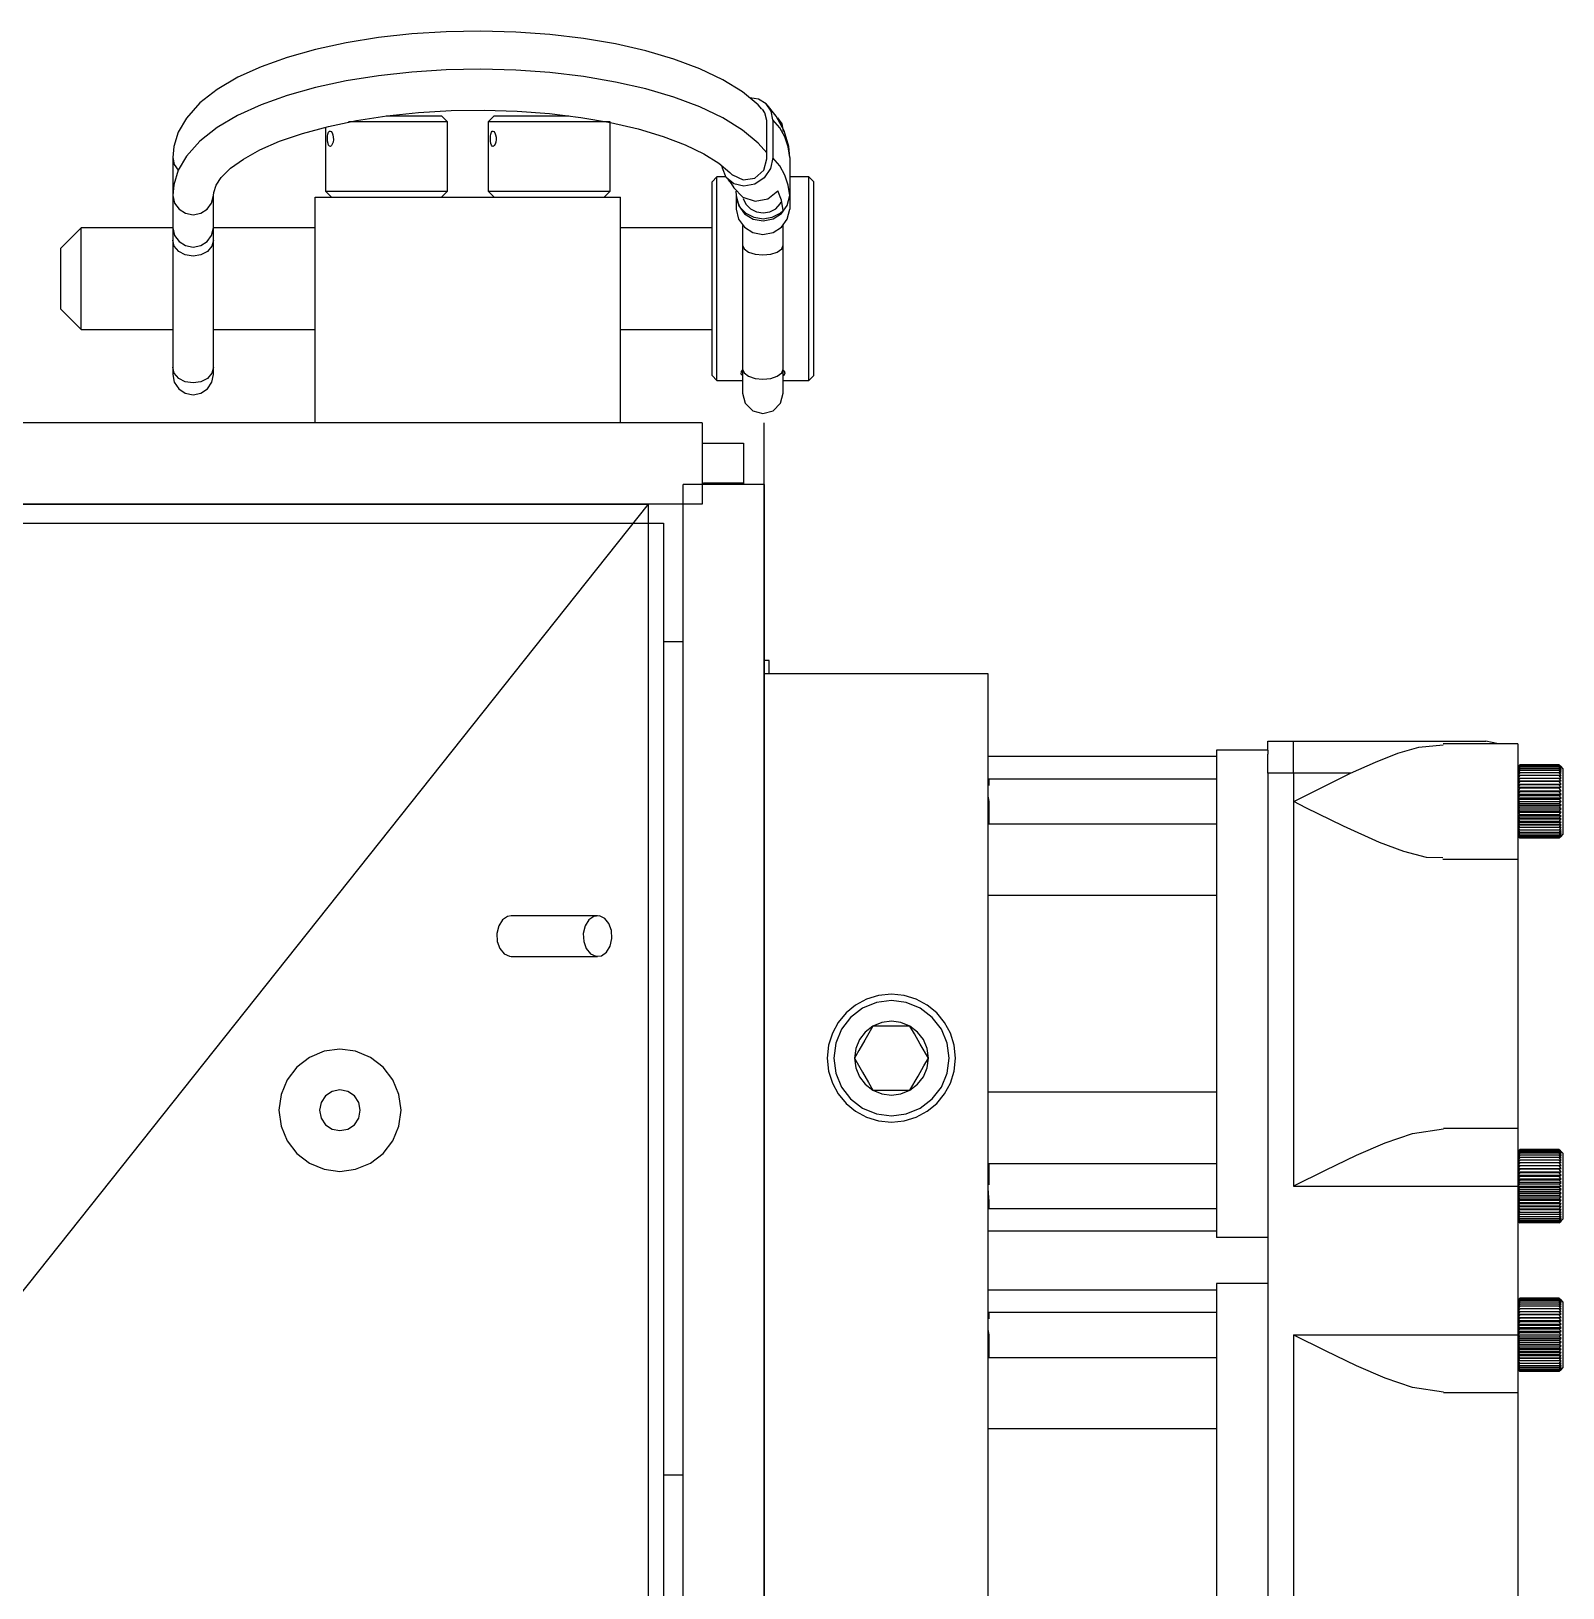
# Model space of a CAD drawing. Extents: x -1 to 1284, y 105 to 936.
# Drawn here: x 552.2 to 671.7, y 622.3 to 743.7 of the extents above; entities that cross this region are included whole.
import ezdxf

# ---------------------------------------------------------------- set-up
doc = ezdxf.new("R2010")
doc.units = 0

msp = doc.modelspace()

# ---------------------------------------------------------------- linework, layer by layer
for p, q in [((579.3058, 743.169079), (576.79401, 742.766833)), ((581.91768, 743.45631), (579.3058, 743.169079)), ((584.59682, 743.625722), (581.91768, 743.45631)), ((587.30874, 743.67557), (584.59682, 743.625722)), ((590.01852, 743.605217), (587.30874, 743.67557)), ((592.69171, 743.41522), (590.01852, 743.605217)), ((595.29447, 743.107192), (592.69171, 743.41522)), ((597.79436, 742.683489), (595.29447, 743.107192)), ((574.4134, 742.25296), (572.19257, 741.631111)), ((576.79401, 742.766833), (574.4134, 742.25296)), ((600.16076, 742.146994), (597.79436, 742.683489)), ((602.36505, 741.500538), (600.16076, 742.146994)), ((570.15721, 740.904169), (568.32997, 740.072955)), ((572.19257, 741.631111), (570.15721, 740.904169)), ((584.596255, 740.64905), (581.917115, 740.479611)), ((587.308175, 740.698871), (584.596255, 740.64905)), ((590.017955, 740.628545), (587.308175, 740.698871)), ((604.37972, 740.74645), (602.36505, 741.500538)), ((606.17542, 739.887349), (604.37972, 740.74645)), ((568.32997, 740.072955), (566.73136, 739.134082)), ((576.793445, 739.79016), (574.412835, 739.276287)), ((579.305235, 740.192406), (576.793445, 739.79016)), ((581.917115, 740.479611), (579.305235, 740.192406)), ((592.691145, 740.438548), (590.017955, 740.628545)), ((595.293905, 740.130494), (592.691145, 740.438548)), ((597.793795, 739.706817), (595.293905, 740.130494)), ((600.160195, 739.170322), (597.793795, 739.706817)), ((607.70815, 738.936491), (606.17542, 739.887349)), ((566.73136, 739.134082), (565.38402, 738.078052)), ((572.192005, 738.654438), (570.156645, 737.927496)), ((574.412835, 739.276287), (572.192005, 738.654438)), ((602.364485, 738.523866), (600.160195, 739.170322)), ((604.379155, 737.769752), (602.364485, 738.523866)), ((608.93552, 737.921871), (607.70815, 738.936491)), ((608.966549, 738.371871), (608.28493, 738.4723)), ((609.551603, 738.007999), (608.966549, 738.371871)), ((565.38402, 738.078052), (564.32698, 736.899332)), ((568.329405, 737.096282), (566.730795, 736.157409)), ((570.156645, 737.927496), (568.329405, 737.096282)), ((577.611766, 736.712138), (579.968006, 737.076971)), ((579.908, 737.068), (584.22, 737.068)), ((579.968006, 737.076971), (582.438786, 737.336871)), ((582.438786, 737.336871), (584.984576, 737.486202)), ((584.697, 736.591), (584.220751, 737.067249)), ((584.984576, 737.486202), (587.564976, 737.521841)), ((587.564976, 737.521841), (590.139266, 737.442863)), ((588.348, 737.068), (587.871751, 736.591751)), ((588.348, 737.068), (588.673, 737.068)), ((588.673, 737.068), (594.156, 737.068)), ((590.139266, 737.442863), (592.666376, 737.250643)), ((592.666376, 737.250643), (595.106066, 736.948807)), ((606.174855, 736.910677), (604.379155, 737.769752)), ((609.22, 737.594), (608.93552, 737.921871)), ((609.461327, 737.295825), (609.259953, 737.589274)), ((609.596, 736.703), (609.461327, 737.295825)), ((609.943061, 737.441031), (609.551603, 738.007999)), ((610.339514, 737.05342), (609.632707, 737.93419)), ((610.076, 736.765), (609.943061, 737.441031)), ((610.96774, 735.91055), (610.339514, 737.05342)), ((563.690235, 735.797342), (563.341462, 734.669052)), ((564.32698, 736.899332), (563.690235, 735.797342)), ((566.730795, 736.157409), (565.383455, 735.101379)), ((573.393116, 735.702834), (575.408156, 736.250441)), ((575.172, 736.187), (575.172, 731.194)), ((575.408156, 736.250441), (577.611766, 736.712138)), ((575.421367, 735.786183), (575.484179, 735.863785)), ((575.484179, 735.863785), (575.533973, 735.879131)), ((575.533973, 735.879131), (575.534, 735.879)), ((575.534, 735.879), (575.61311, 735.845663)), ((575.61311, 735.845663), (575.689575, 735.749539)), ((584.697, 736.591), (576.979, 736.591)), ((584.697, 731.194), (584.697, 736.591)), ((587.872, 736.591), (587.872, 731.194)), ((588.234, 736.591), (587.872, 736.591)), ((588.121367, 735.786183), (588.184179, 735.863785)), ((588.184179, 735.863785), (588.233973, 735.879131)), ((588.233973, 735.879131), (588.234, 735.879)), ((597.397, 736.591), (588.234, 736.591)), ((588.234, 735.879), (588.31311, 735.845663)), ((588.31311, 735.845663), (588.389575, 735.749539)), ((595.106066, 736.948807), (597.419366, 736.543334)), ((597.397, 731.194), (597.397, 736.591)), ((597.419366, 736.543334), (599.568706, 736.042743)), ((599.568706, 736.042743), (601.518446, 735.458438)), ((607.707585, 735.959819), (606.174855, 736.910677)), ((608.934955, 734.945169), (607.707585, 735.959819)), ((609.597, 733.726), (609.597, 736.703)), ((610.075, 736.763), (610.075, 733.787)), ((610.61185, 736.13442), (610.07578, 736.76486)), ((610.445, 736.905), (610.768373, 736.432984)), ((611.016751, 735.420929), (610.61185, 736.13442)), ((610.768373, 736.432984), (610.889208, 735.852357)), ((611.324266, 734.69061), (610.96774, 735.91055)), ((563.341462, 734.669052), (563.264759, 733.825085)), ((565.383455, 735.101379), (564.326415, 733.922659)), ((570.053546, 734.409367), (571.599136, 735.083392)), ((571.599136, 735.083392), (573.393116, 735.702834)), ((575.339902, 735.281306), (575.348898, 735.477706)), ((575.349162, 735.083662), (575.339902, 735.281306)), ((575.348898, 735.477706), (575.375859, 735.652119)), ((575.376785, 734.908191), (575.349162, 735.083662)), ((575.375859, 735.652119), (575.421367, 735.786183)), ((575.422637, 734.775741), (575.376785, 734.908191)), ((575.485052, 734.700123), (575.422637, 734.775741)), ((575.560141, 734.689011), (575.485052, 734.700123)), ((575.640177, 734.74489), (575.560141, 734.689011)), ((575.713546, 734.861386), (575.640177, 734.74489)), ((575.689575, 735.749539), (575.752149, 735.600579)), ((575.768315, 735.024106), (575.713546, 734.861386)), ((575.752149, 735.600579), (575.789852, 735.415001)), ((575.795408, 735.215214), (575.768315, 735.024106)), ((575.789852, 735.415001), (575.795408, 735.215214)), ((588.039902, 735.281306), (588.048898, 735.477706)), ((588.049162, 735.083662), (588.039902, 735.281306)), ((588.048898, 735.477706), (588.075859, 735.652119)), ((588.076785, 734.908191), (588.049162, 735.083662)), ((588.075859, 735.652119), (588.121367, 735.786183)), ((588.122637, 734.775741), (588.076785, 734.908191)), ((588.185052, 734.700123), (588.122637, 734.775741)), ((588.260141, 734.689011), (588.185052, 734.700123)), ((588.340177, 734.74489), (588.260141, 734.689011)), ((588.413546, 734.861386), (588.340177, 734.74489)), ((588.389575, 735.749539), (588.452149, 735.600579)), ((588.468315, 735.024106), (588.413546, 734.861386)), ((588.452149, 735.600579), (588.489852, 735.415001)), ((588.495408, 735.215214), (588.468315, 735.024106)), ((588.489852, 735.415001), (588.495408, 735.215214)), ((601.518446, 735.458438), (603.235486, 734.805421)), ((603.235486, 734.805421), (604.690346, 734.103297)), ((609.598, 734.181), (608.934955, 734.945169)), ((611.281472, 734.644438), (611.016751, 735.420929)), ((611.397, 733.825), (611.281472, 734.644438)), ((611.397, 733.825), (611.324266, 734.69061)), ((563.264, 733.825), (563.384835, 733.261041)), ((563.265, 733.824), (563.265, 731.302)), ((564.326415, 733.922659), (563.68967, 732.820669)), ((567.774536, 732.977179), (568.775426, 733.70039)), ((568.775426, 733.70039), (570.053546, 734.409367)), ((604.690346, 734.103297), (605.859246, 733.377705)), ((605.859246, 733.377705), (606.728401, 732.661611)), ((609.360867, 732.834534), (609.59597, 733.72618)), ((610.076, 733.788), (609.898227, 732.960014)), ((610.611846, 733.157397), (610.07578, 733.78783)), ((611.398, 733.824), (611.398, 730.847)), ((563.68967, 732.820669), (563.340897, 731.692379)), ((563.384835, 733.261041), (563.68511, 732.825299)), ((566.648497, 731.653867), (567.05188, 732.259471)), ((567.05188, 732.259471), (567.774536, 732.977179)), ((605.715, 732.305), (605.334, 731.924)), ((606.403, 732.305), (605.715, 732.305)), ((605.715, 716.999), (605.715, 732.305)), ((606.136122, 732.986074), (606.119189, 733.125218)), ((606.437614, 732.255613), (606.136122, 732.986074)), ((607.036312, 731.754652), (606.437614, 732.255613)), ((606.728401, 732.661611), (606.920409, 732.437959)), ((606.925, 732.461), (607.763847, 732.078061)), ((607.763847, 732.078061), (608.675313, 732.217832)), ((609.396816, 732.235136), (608.661725, 731.743408)), ((608.675313, 732.217832), (609.360867, 732.834534)), ((609.898227, 732.960014), (609.396816, 732.235136)), ((611.016746, 732.443913), (610.611846, 733.157397)), ((611.281468, 731.66743), (611.016746, 732.443913)), ((612.891, 732.305), (611.398, 732.305)), ((613.272, 731.924), (612.891, 732.305)), ((612.891, 716.999), (612.891, 732.305)), ((563.340897, 731.692379), (563.264194, 730.848412)), ((563.265, 731.302), (563.265, 730.868)), ((566.439, 730.848), (566.460431, 731.101127)), ((566.460431, 731.101127), (566.648497, 731.653867)), ((575.172, 731.194), (575.648249, 730.717751)), ((575.172, 731.194), (575.534, 731.194)), ((575.534, 731.194), (584.697, 731.194)), ((584.22, 730.718), (584.696249, 731.194249)), ((587.872, 731.194), (588.348249, 730.717751)), ((587.872, 731.194), (588.234, 731.194)), ((588.234, 731.194), (597.397, 731.194)), ((596.92, 730.718), (597.396249, 731.194249)), ((605.334, 717.354), (605.334, 731.924)), ((606.556, 732.112), (606.821139, 731.793786)), ((606.821139, 731.793786), (607.021693, 731.450781)), ((607.036, 731.455), (607.734552, 730.72959)), ((607.824849, 731.573069), (607.036312, 731.754652)), ((607.216652, 731.182401), (607.223531, 731.204097)), ((607.256789, 730.530363), (607.216652, 731.182401)), ((608.661725, 731.743408), (607.824849, 731.573069)), ((609.683731, 730.6026), (610.4705, 731.231242)), ((610.763395, 730.486357), (610.470493, 731.23077)), ((611.397, 730.848), (611.281468, 731.66743)), ((613.272, 717.354), (613.272, 731.924)), ((563.264, 730.848), (563.415058, 730.260166)), ((563.265, 730.868), (563.265, 730.847)), ((563.265, 730.847), (563.265, 728.326)), ((563.415058, 730.260166), (563.761226, 729.785667)), ((563.761226, 729.785667), (564.255656, 729.468618)), ((565.447344, 729.468618), (565.941774, 729.785667)), ((565.941774, 729.785667), (566.287942, 730.260166)), ((566.287942, 730.260166), (566.439, 730.848)), ((566.44, 728.326), (566.44, 730.847)), ((574.378, 730.718), (598.19, 730.718)), ((574.378, 713.128), (574.378, 730.718)), ((598.19, 713.128), (598.19, 730.718)), ((607.205, 730.89), (607.207646, 730.847667)), ((607.206, 729.786), (607.403621, 729.007979)), ((607.207, 730.847), (607.207, 729.786)), ((607.207, 730.823), (607.412661, 730.050302)), ((607.527219, 729.927325), (607.256789, 730.530363)), ((607.412661, 730.050302), (607.873638, 729.428677)), ((607.997489, 729.441339), (607.527219, 729.927325)), ((607.734552, 730.72959), (608.693172, 730.420975)), ((607.755, 730.626), (607.755053, 730.626)), ((607.755053, 730.626), (607.963518, 730.170653)), ((607.963518, 730.170653), (608.322637, 729.805026)), ((608.322637, 729.805026), (608.791901, 729.570288)), ((608.693172, 730.420975), (609.683731, 730.6026)), ((609.842957, 729.581797), (610.306189, 729.826801)), ((610.306189, 729.826801), (610.655915, 730.200313)), ((610.655915, 730.200313), (610.713938, 730.335938)), ((610.74762, 729.445551), (611.201267, 730.072546)), ((610.887, 729.696), (610.763395, 730.486357)), ((611.199369, 729.007979), (611.39699, 729.786)), ((611.201267, 730.072546), (611.39784, 730.847606)), ((611.398, 730.847), (611.398, 729.786)), ((564.255656, 729.468618), (564.8515, 729.353131)), ((564.8515, 729.353131), (565.447344, 729.468618)), ((607.403621, 729.007979), (607.860163, 728.379585)), ((607.715, 728.516), (607.715, 726.992)), ((607.873638, 729.428677), (608.528039, 729.015546)), ((608.614576, 729.127279), (607.997489, 729.441339)), ((608.528039, 729.015546), (609.313969, 728.868329)), ((609.308868, 729.02052), (608.614576, 729.127279)), ((608.791901, 729.570288), (609.318474, 729.492977)), ((610.002023, 729.1331), (609.308868, 729.02052)), ((609.313969, 728.868329), (610.098116, 729.024765)), ((609.318474, 729.492977), (609.842957, 729.581797)), ((610.615908, 729.452293), (610.002023, 729.1331)), ((610.098116, 729.024765), (610.74762, 729.445551)), ((610.887, 729.696), (610.615908, 729.452293)), ((610.742827, 728.379585), (611.199369, 729.007979)), ((610.89, 726.992), (610.89, 728.516)), ((556.122, 728.336), (554.5345, 726.7485)), ((563.265, 728.336), (556.122, 728.336)), ((556.122, 720.685), (556.122, 728.336)), ((563.264, 728.325), (563.41497, 727.737063)), ((563.384839, 726.895534), (563.264004, 727.368)), ((563.265, 728.326), (563.265, 727.368)), ((563.265, 727.368), (563.265, 717.467)), ((563.41497, 727.737063), (563.761119, 727.262462)), ((565.941881, 727.262462), (566.28803, 727.737063)), ((566.28803, 727.737063), (566.439, 728.325)), ((566.439, 727.368), (566.318165, 726.895534)), ((574.378, 728.336), (566.44, 728.336)), ((566.44, 727.368), (566.44, 728.326)), ((566.44, 717.467), (566.44, 727.368)), ((605.334, 728.336), (598.19, 728.336)), ((607.860163, 728.379585), (608.513497, 727.959509)), ((608.513497, 727.959509), (609.301495, 727.806441)), ((609.301495, 727.806441), (610.089493, 727.959509)), ((610.089493, 727.959509), (610.742827, 728.379585)), ((554.534, 721.986), (554.534, 726.749)), ((563.728956, 726.495008), (563.384839, 726.895534)), ((564.243993, 726.227382), (563.728956, 726.495008)), ((563.761119, 727.262462), (564.255582, 726.945335)), ((564.851502, 726.133402), (564.243993, 726.227382)), ((564.255582, 726.945335), (564.8515, 726.829818)), ((564.8515, 726.829818), (565.447418, 726.945335)), ((565.459011, 726.227382), (564.851502, 726.133402)), ((565.447418, 726.945335), (565.941881, 727.262462)), ((565.974022, 726.495008), (565.459011, 726.227382)), ((566.318165, 726.895534), (565.974022, 726.495008)), ((607.714, 726.992), (607.834835, 726.695323)), ((607.715, 726.992), (607.715, 717.311)), ((607.834835, 726.695323), (608.178952, 726.443784)), ((608.178952, 726.443784), (608.693989, 726.275721)), ((608.693989, 726.275721), (609.301498, 726.216719)), ((609.301498, 726.216719), (609.909007, 726.275721)), ((609.909007, 726.275721), (610.424018, 726.443784)), ((610.424018, 726.443784), (610.768161, 726.695323)), ((610.768161, 726.695323), (610.888996, 726.992)), ((610.888996, 726.992), (610.889, 726.992)), ((610.89, 717.311), (610.89, 726.992)), ((554.534, 721.986), (556.1215, 720.3985)), ((556.122, 720.399), (556.122, 720.685)), ((556.122, 720.399), (563.265, 720.399)), ((566.44, 720.399), (574.378, 720.399)), ((598.19, 720.399), (605.334, 720.399)), ((563.264004, 717.468), (563.264, 717.468)), ((563.264, 716.904), (563.388754, 716.286073)), ((563.384839, 716.995534), (563.264004, 717.468)), ((563.265, 717.467), (563.265, 716.904)), ((563.728956, 716.595008), (563.384839, 716.995534)), ((564.243993, 716.327382), (563.728956, 716.595008)), ((565.974022, 716.595008), (565.459011, 716.327382)), ((566.318165, 716.995534), (565.974022, 716.595008)), ((566.314246, 716.286073), (566.439, 716.904)), ((566.439, 717.468), (566.318165, 716.995534)), ((566.44, 716.904), (566.44, 717.467)), ((605.334, 716.811), (605.334, 717.354)), ((605.334, 716.811), (605.715, 716.43)), ((605.715, 716.43), (605.715, 716.999)), ((605.715, 716.43), (607.715, 716.43)), ((607.601023, 716.921464), (607.623248, 717.137337)), ((607.714, 716.806), (607.601023, 716.921464)), ((607.623248, 717.137337), (607.714132, 717.241239)), ((607.714, 717.31), (607.834835, 717.013297)), ((607.715, 717.311), (607.715, 715.441)), ((607.834835, 717.013297), (608.178952, 716.761784)), ((608.178952, 716.761784), (608.693989, 716.593721)), ((608.693989, 716.593721), (609.301498, 716.534693)), ((609.301498, 716.534693), (609.909007, 716.593721)), ((609.909007, 716.593721), (610.424018, 716.761784)), ((610.424018, 716.761784), (610.768161, 717.013297)), ((610.768161, 717.013297), (610.888996, 717.31)), ((610.888996, 717.31), (610.889, 717.31)), ((610.889, 717.244), (610.958136, 717.175552)), ((610.921914, 716.810109), (610.889, 716.79344)), ((610.89, 715.441), (610.89, 717.311)), ((610.89, 716.43), (612.891, 716.43)), ((611.016, 717), (610.921914, 716.810109)), ((610.958136, 717.175552), (611.016, 716.999922)), ((612.891, 716.43), (612.891, 716.999)), ((612.891, 716.43), (613.272, 716.811)), ((613.272, 716.811), (613.272, 717.354)), ((563.388754, 716.286073), (563.728968, 715.781468)), ((563.728968, 715.781468), (564.233573, 715.441254)), ((564.233573, 715.441254), (564.8515, 715.3165)), ((564.851502, 716.233402), (564.243993, 716.327382)), ((564.8515, 715.3165), (565.469427, 715.441254)), ((565.459011, 716.327382), (564.851502, 716.233402)), ((565.469427, 715.441254), (565.974032, 715.781468)), ((565.974032, 715.781468), (566.314246, 716.286073)), ((607.714, 715.44), (607.926685, 714.64625)), ((610.676315, 714.64625), (610.889, 715.44)), ((607.926685, 714.64625), (608.50775, 714.065185)), ((608.50775, 714.065185), (609.3015, 713.8525)), ((609.3015, 713.8525), (610.09525, 714.065185)), ((610.09525, 714.065185), (610.676315, 714.64625)), ((604.559, 713.128), (468.873, 713.128)), ((604.559, 713.128), (604.559, 706.778)), ((609.369, 713.128), (609.369, 149.955)), ((609.369, 713.128), (609.369, 149.955)), ((609.369, 713.128), (609.369, 149.955)), ((609.369, 713.128), (609.369, 149.955)), ((609.369, 713.128), (609.369, 149.955)), ((609.369, 713.128), (609.369, 149.955)), ((609.369, 713.128), (609.369, 149.955)), ((609.369, 713.128), (609.369, 149.955)), ((609.369, 713.128), (609.369, 149.955)), ((609.369, 713.128), (609.369, 149.955)), ((609.369, 713.128), (609.369, 149.955)), ((604.559, 711.541), (607.784, 711.541)), ((607.784, 711.541), (607.784, 708.416)), ((603.072, 154.667), (603.072, 708.315)), ((609.422, 708.315), (603.072, 708.315)), ((604.559, 708.416), (607.784, 708.416)), ((604.659, 708.416), (604.659, 708.315)), ((607.784, 708.416), (604.659, 708.416)), ((607.784, 708.416), (607.784, 708.315)), ((609.422, 154.667), (609.422, 708.315)), ((162.548, 706.778), (600.386, 706.778)), ((162.548, 156.305), (600.386, 706.778)), ((162.548, 706.778), (600.386, 706.778)), ((162.548, 156.305), (600.386, 706.778)), ((162.548, 706.778), (600.386, 706.778)), ((162.548, 156.305), (600.386, 706.778)), ((162.548, 706.778), (600.386, 706.778)), ((162.548, 156.305), (600.386, 706.778)), ((162.548, 706.778), (600.386, 706.778)), ((162.548, 156.305), (600.386, 706.778)), ((162.548, 706.778), (600.386, 706.778)), ((162.548, 156.305), (600.386, 706.778)), ((162.548, 706.778), (600.386, 706.778)), ((162.548, 156.305), (600.386, 706.778)), ((162.548, 706.778), (600.386, 706.778)), ((162.548, 156.305), (600.386, 706.778)), ((162.548, 706.778), (600.386, 706.778)), ((162.548, 156.305), (600.386, 706.778)), ((162.548, 706.778), (600.386, 706.778)), ((162.548, 156.305), (600.386, 706.778)), ((162.548, 706.778), (600.386, 706.778)), ((162.548, 156.305), (600.386, 706.778)), ((604.559, 706.778), (468.873, 706.778)), ((600.386, 706.778), (506.737, 706.778)), ((600.386, 706.778), (506.737, 706.778)), ((600.386, 706.778), (506.737, 706.778)), ((600.386, 706.778), (506.737, 706.778)), ((600.386, 706.778), (506.737, 706.778)), ((600.386, 706.778), (506.737, 706.778)), ((600.386, 706.778), (506.737, 706.778)), ((600.386, 706.778), (506.737, 706.778)), ((600.386, 706.778), (506.737, 706.778)), ((600.386, 706.778), (506.737, 706.778)), ((600.386, 706.778), (506.737, 706.778)), ((600.386, 156.305), (600.386, 706.778)), ((600.386, 156.305), (600.386, 706.778)), ((600.386, 156.305), (600.386, 706.778)), ((600.386, 156.305), (600.386, 706.778)), ((600.386, 156.305), (600.386, 706.778)), ((600.386, 156.305), (600.386, 706.778)), ((600.386, 156.305), (600.386, 706.778)), ((600.386, 156.305), (600.386, 706.778)), ((600.386, 156.305), (600.386, 706.778)), ((600.386, 156.305), (600.386, 706.778)), ((600.386, 156.305), (600.386, 706.778)), ((472.783, 705.291), (601.535, 705.291)), ((601.535, 705.291), (601.535, 157.792)), ((601.535, 696.073), (603.072, 696.073)), ((609.784, 694.592), (609.422, 694.592)), ((609.784, 693.573), (609.784, 694.592)), ((609.422, 693.573), (626.834, 693.573)), ((626.834, 693.573), (626.834, 169.511)), ((648.694, 687.591), (644.694, 687.591)), ((644.694, 687.591), (644.694, 649.591)), ((648.694, 687.591), (648.694, 688.292)), ((648.694, 688.292), (650.694, 688.292)), ((648.694, 687.591), (648.694, 687.292)), ((648.694, 685.791), (648.694, 687.292)), ((650.694, 685.791), (650.694, 688.292)), ((650.694, 688.292), (665.693, 688.292)), ((657.09312, 686.663224), (658.82015, 687.357731)), ((658.82015, 687.357731), (660.47584, 687.829774)), ((660.47584, 687.829774), (662.35343, 688.021835)), ((668.194, 688.091), (662.354, 688.091)), ((666.674, 688.091), (665.694196, 688.290998)), ((668.194, 688.091), (668.194, 679.092)), ((644.694, 687.091), (626.834, 687.091)), ((655.141, 685.791), (657.09312, 686.663224)), ((668.194, 686.318), (668.336875, 686.458229)), ((668.194, 686.302), (668.336875, 686.426354)), ((668.194, 686.257), (668.336875, 686.362833)), ((668.194, 686.186), (668.336875, 686.270667)), ((668.194, 686.083), (668.336875, 686.149146)), ((668.337, 686.458), (668.194125, 686.301896)), ((668.337, 686.426), (668.194125, 686.256667)), ((668.337, 686.363), (668.194125, 686.185729)), ((668.337, 686.27), (668.194125, 686.082146)), ((668.337, 686.149), (668.194125, 685.953209)), ((671.411, 686.458), (668.337, 686.458)), ((671.411, 686.426), (668.337, 686.426)), ((671.411, 686.363), (668.337, 686.363)), ((671.411, 686.27), (668.337, 686.27)), ((671.411, 686.149), (668.337, 686.149)), ((671.411, 686.458), (671.556521, 686.317771)), ((671.411, 686.426), (671.556521, 686.301646)), ((671.411, 686.363), (671.556521, 686.257167)), ((671.411, 686.27), (671.556521, 686.185333)), ((671.411, 686.149), (671.556521, 686.082854)), ((671.557, 686.302), (671.411479, 686.458104)), ((671.557, 686.257), (671.411479, 686.426333)), ((671.557, 686.186), (671.411479, 686.363271)), ((671.557, 686.083), (671.411479, 686.270854)), ((671.557, 685.953), (671.411479, 686.148791)), ((671.7, 686.175), (671.557125, 686.317875)), ((671.7, 686.175), (671.7, 681.008)), ((626.919, 685.344), (626.850208, 685.275208)), ((644.694, 685.344), (626.919, 685.344)), ((626.919, 685.344), (626.919, 684.831)), ((650.694, 685.791), (648.694, 685.791)), ((648.694, 685.791), (648.694, 609.79)), ((655.142, 685.791), (650.694, 685.791)), ((650.694, 685.791), (650.694, 683.59)), ((650.717548, 683.602906), (655.140898, 685.790956)), ((668.194, 685.953), (668.336875, 685.997979)), ((668.194, 685.797), (668.336875, 685.820812)), ((668.194, 685.617), (668.336875, 685.619646)), ((668.194, 685.416), (668.336875, 685.397479)), ((668.194, 685.416), (671.557, 685.416)), ((668.194, 685.194), (668.336875, 685.154312)), ((668.194, 685.194), (671.557, 685.194)), ((668.194, 684.955), (668.336875, 684.894146)), ((668.194, 684.955), (671.557, 684.955)), ((668.337, 685.998), (668.194125, 685.796917)), ((668.337, 685.821), (668.194125, 685.617271)), ((668.337, 685.62), (668.194125, 685.416271)), ((668.337, 685.397), (668.194125, 685.193271)), ((668.337, 685.154), (668.194125, 684.955563)), ((668.337, 684.895), (668.194125, 684.701854)), ((671.411, 685.998), (668.337, 685.998)), ((671.411, 685.821), (668.337, 685.821)), ((671.411, 685.62), (668.337, 685.62)), ((671.411, 685.397), (668.337, 685.397)), ((671.411, 685.154), (668.337, 685.154)), ((671.411, 684.895), (668.337, 684.895)), ((671.411, 685.998), (671.556521, 685.953021)), ((671.411, 685.821), (671.556521, 685.797188)), ((671.411, 685.62), (671.556521, 685.617354)), ((671.411, 685.397), (671.556521, 685.415521)), ((671.411, 685.154), (671.556521, 685.193688)), ((671.411, 684.895), (671.556521, 684.955854)), ((671.557, 685.797), (671.411479, 685.998083)), ((671.557, 685.617), (671.411479, 685.820729)), ((671.557, 685.416), (671.411479, 685.619729)), ((671.557, 685.194), (671.411479, 685.397729)), ((671.557, 684.955), (671.411479, 685.153437)), ((671.557, 684.701), (671.411479, 684.894146)), ((626.835, 684.043), (626.871856, 683.865782)), ((626.871856, 683.865782), (626.919085, 683.590722)), ((626.919, 683.59), (626.919, 681.839)), ((650.694, 683.591), (650.717548, 683.602906)), ((650.694, 683.59), (650.694, 653.592)), ((650.718258, 683.578826), (650.69471, 683.590732)), ((651.65975, 683.101942), (650.718258, 683.578826)), ((668.194, 684.701), (668.336875, 684.618979)), ((668.194, 684.701), (671.557, 684.701)), ((668.194, 684.434), (668.336875, 684.333458)), ((668.194, 684.434), (671.557, 684.434)), ((668.194, 684.159), (668.336875, 684.039938)), ((668.194, 684.159), (671.557, 684.159)), ((668.194, 683.876), (668.336875, 683.741063)), ((668.194, 683.876), (671.557, 683.876)), ((668.194, 683.59), (671.557, 683.59)), ((668.194, 683.59), (668.336875, 683.441834)), ((668.337, 684.619), (668.194125, 684.433792)), ((668.337, 684.334), (668.194125, 684.159375)), ((668.337, 684.04), (668.194125, 683.875959)), ((668.337, 683.741), (668.194125, 683.590188)), ((671.411, 684.619), (668.337, 684.619)), ((671.411, 684.334), (668.337, 684.334)), ((671.411, 684.04), (668.337, 684.04)), ((671.411, 683.741), (668.337, 683.741)), ((671.411, 684.619), (671.556521, 684.701021)), ((671.411, 684.334), (671.556521, 684.434542)), ((671.411, 684.04), (671.556521, 684.159062)), ((671.411, 683.741), (671.556521, 683.875937)), ((671.411, 683.442), (671.556521, 683.590166)), ((671.557, 684.434), (671.411479, 684.619208)), ((671.557, 684.159), (671.411479, 684.333625)), ((671.557, 683.876), (671.411479, 684.040041)), ((671.557, 683.59), (671.411479, 683.740812)), ((654.58495, 681.654492), (651.65975, 683.101942)), ((668.194, 683.307), (671.557, 683.307)), ((668.194, 683.307), (668.336875, 683.142959)), ((668.194, 683.024), (671.557, 683.024)), ((668.194, 683.024), (668.336875, 682.849375)), ((668.194, 682.749), (671.557, 682.749)), ((668.194, 682.749), (668.336875, 682.563792)), ((668.194, 682.482), (671.557, 682.482)), ((668.194, 682.482), (668.336875, 682.288854)), ((668.337, 683.442), (668.194125, 683.307063)), ((668.337, 683.143), (668.194125, 683.023938)), ((668.337, 682.849), (668.194125, 682.748458)), ((668.337, 682.564), (668.194125, 682.481979)), ((668.337, 683.442), (671.411, 683.442)), ((671.411, 683.143), (668.337, 683.143)), ((671.411, 682.849), (668.337, 682.849)), ((671.411, 682.564), (668.337, 682.564)), ((671.411, 683.143), (671.556521, 683.307041)), ((671.411, 682.849), (671.556521, 683.023625)), ((671.411, 682.564), (671.556521, 682.749208)), ((671.411, 682.288), (671.556521, 682.481146)), ((671.557, 683.307), (671.411479, 683.441937)), ((671.557, 683.024), (671.411479, 683.143062)), ((671.557, 682.749), (671.411479, 682.849542)), ((671.557, 682.482), (671.411479, 682.564021)), ((626.834, 681.923), (626.918667, 681.838333)), ((626.919, 681.839), (644.694, 681.839)), ((657.38842, 680.396112), (654.58495, 681.654492)), ((668.194, 682.228), (671.557, 682.228)), ((668.194, 682.228), (668.336875, 682.029563)), ((668.194, 681.989), (671.557, 681.989)), ((668.194, 681.989), (668.336875, 681.785271)), ((668.194, 681.767), (671.557, 681.767)), ((668.194, 681.767), (668.336875, 681.560625)), ((668.194, 681.566), (668.336875, 681.359625)), ((668.194, 681.386), (668.336875, 681.184917)), ((668.194, 681.23), (668.336875, 681.034209)), ((668.337, 682.288), (668.194125, 682.227146)), ((668.337, 682.029), (668.194125, 681.989313)), ((668.337, 681.786), (668.194125, 681.767479)), ((668.337, 681.561), (668.194125, 681.566292)), ((668.337, 681.36), (668.194125, 681.386458)), ((668.337, 681.185), (668.194125, 681.229979)), ((671.411, 682.288), (668.337, 682.288)), ((671.411, 682.029), (668.337, 682.029)), ((671.411, 681.786), (668.337, 681.786)), ((671.411, 681.561), (668.337, 681.561)), ((671.411, 681.36), (668.337, 681.36)), ((671.411, 681.185), (668.337, 681.185)), ((671.411, 682.029), (671.556521, 682.227437)), ((671.411, 681.786), (671.556521, 681.989729)), ((671.411, 681.561), (671.556521, 681.767375)), ((671.411, 681.36), (671.556521, 681.566375)), ((671.411, 681.185), (671.556521, 681.386083)), ((671.411, 681.034), (671.556521, 681.229791)), ((671.557, 682.228), (671.411479, 682.288854)), ((671.557, 681.989), (671.411479, 682.028687)), ((671.557, 681.767), (671.411479, 681.785521)), ((671.557, 681.566), (671.411479, 681.560708)), ((671.557, 681.386), (671.411479, 681.359542)), ((671.557, 681.23), (671.411479, 681.185021)), ((659.28204, 679.692639), (657.38842, 680.396112)), ((668.194, 681.1), (668.336875, 680.912146)), ((668.194, 680.997), (668.336875, 680.819729)), ((668.194, 680.923), (668.336875, 680.756313)), ((668.194, 680.878), (668.336875, 680.724542)), ((668.337, 681.034), (668.194125, 681.100146)), ((668.337, 680.913), (668.194125, 680.997667)), ((668.337, 680.82), (668.194125, 680.923187)), ((668.337, 680.756), (668.194125, 680.877708)), ((668.337, 680.725), (668.194125, 680.865229)), ((671.411, 681.034), (668.337, 681.034)), ((671.411, 680.913), (668.337, 680.913)), ((671.411, 680.82), (668.337, 680.82)), ((671.411, 680.756), (668.337, 680.756)), ((671.411, 680.725), (668.337, 680.725)), ((671.411, 680.913), (671.556521, 681.100854)), ((671.411, 680.82), (671.556521, 680.997271)), ((671.411, 680.756), (671.556521, 680.922687)), ((671.411, 680.725), (671.556521, 680.878458)), ((671.557, 681.1), (671.411479, 681.033854)), ((671.557, 680.997), (671.411479, 680.912333)), ((671.557, 680.923), (671.411479, 680.819813)), ((671.557, 680.878), (671.411479, 680.756292)), ((671.557, 680.865), (671.411479, 680.724771)), ((671.557, 680.865), (671.699875, 681.007875)), ((661.05559, 679.228137), (659.28204, 679.692639)), ((662.328, 679.188), (661.05559, 679.228137)), ((662.328, 679.092), (668.194, 679.092)), ((668.194, 679.092), (668.194, 658.092)), ((644.694, 676.253), (626.834, 676.253)), ((588.692007, 673.884111), (588.553471, 673.296499)), ((588.979, 674.352), (588.692007, 673.884111)), ((589.370588, 674.628644), (588.97882, 674.351679)), ((589.667, 674.685), (589.370588, 674.628644)), ((596.402, 674.684), (589.668, 674.684)), ((595.427007, 673.884111), (595.288471, 673.296499)), ((595.714, 674.352), (595.427007, 673.884111)), ((596.105767, 674.628964), (595.713999, 674.351999)), ((596.542673, 674.672832), (596.105767, 674.628964)), ((596.958174, 674.476935), (596.542673, 674.672832)), ((597.289035, 674.071065), (596.958174, 674.476935)), ((597.484879, 673.517002), (597.289035, 674.071065)), ((588.553471, 673.296499), (588.58448, 672.678645)), ((588.58448, 672.678645), (588.780324, 672.124608)), ((595.288471, 673.296499), (595.319507, 672.678645)), ((595.319507, 672.678645), (595.515351, 672.124608)), ((597.377353, 672.311536), (597.515889, 672.899148)), ((597.515889, 672.899148), (597.484879, 673.517002)), ((588.780324, 672.124608), (589.111185, 671.718711)), ((589.111185, 671.718711), (589.526713, 671.522814)), ((589.526713, 671.522814), (589.66718, 671.510379)), ((589.668, 671.509), (596.402, 671.509)), ((595.515351, 672.124608), (595.846212, 671.718711)), ((595.846212, 671.718711), (596.261713, 671.522814)), ((596.261713, 671.522814), (596.698592, 671.566682)), ((596.698592, 671.566682), (597.09036, 671.843647)), ((597.09036, 671.843647), (597.377353, 672.311536)), ((617.378507, 668.172711), (616.529717, 667.712508)), ((618.167711, 667.921279), (617.073, 667.469114)), ((618.316296, 668.463527), (617.378507, 668.172711)), ((619.323, 668.072), (618.167711, 667.921279)), ((619.323015, 668.564919), (618.316296, 668.463527)), ((620.478289, 667.921279), (619.323, 668.072)), ((620.329734, 668.463527), (619.323015, 668.564919)), ((621.267523, 668.172711), (620.329734, 668.463527)), ((621.573, 667.469114), (620.478289, 667.921279)), ((622.116313, 667.712508), (621.267523, 668.172711)), ((615.789989, 667.102955), (615.179391, 666.36409)), ((616.134059, 666.747149), (615.425886, 665.822)), ((616.529717, 667.712508), (615.789989, 667.102955)), ((617.073, 667.469114), (616.134059, 666.747149)), ((622.511941, 666.747149), (621.573, 667.469114)), ((622.856041, 667.102955), (622.116313, 667.712508)), ((623.220114, 665.822), (622.511941, 666.747149)), ((623.466639, 666.36409), (622.856041, 667.102955)), ((614.717987, 665.515951), (614.425845, 664.578575)), ((615.179391, 666.36409), (614.717987, 665.515951)), ((615.425886, 665.822), (614.97877, 664.746129)), ((617.277678, 665.608858), (616.823393, 665.015376)), ((617.88, 666.072), (617.24897, 664.97901)), ((617.88, 666.072), (617.277678, 665.608858)), ((618.582499, 666.362066), (617.88024, 666.072)), ((618.309448, 666.072), (617.880241, 666.072)), ((619.304809, 666.072), (618.309448, 666.072)), ((619.32362, 666.458754), (618.582499, 666.362066)), ((620.267335, 666.072), (619.304809, 666.072)), ((620.064741, 666.362066), (619.32362, 666.458754)), ((620.767, 666.072), (620.064741, 666.362066)), ((620.767, 666.072), (620.267335, 666.072)), ((621.368951, 665.608852), (620.76662, 666.07199)), ((621.113198, 665.47173), (620.766621, 666.071989)), ((621.578943, 664.66499), (621.113198, 665.47173)), ((621.823244, 665.015371), (621.368951, 665.608852)), ((623.66723, 664.746129), (623.220114, 665.822)), ((623.928043, 665.515951), (623.466639, 666.36409)), ((624.220185, 664.578575), (623.928043, 665.515951)), ((576.310505, 664.27049), (575.087826, 664.110977)), ((577.533184, 664.110977), (576.310505, 664.27049)), ((614.425845, 664.578575), (614.32303, 663.572)), ((614.97877, 664.746129), (614.823, 663.572)), ((616.783198, 664.172296), (616.436647, 663.57201)), ((616.536573, 664.325208), (616.43665, 663.57201)), ((616.823393, 665.015376), (616.536573, 664.325208)), ((617.24897, 664.97901), (616.783198, 664.172296)), ((622.21, 663.572), (621.578943, 664.66499)), ((622.110071, 664.325202), (621.823244, 665.015371)), ((622.21, 663.572), (622.110071, 664.325202)), ((623.823, 663.572), (623.66723, 664.746129)), ((624.323, 663.572), (624.220185, 664.578575)), ((573.92926, 663.632437), (572.935549, 662.868359)), ((575.087826, 664.110977), (573.92926, 663.632437)), ((578.69175, 663.632437), (577.533184, 664.110977)), ((579.685461, 662.868359), (578.69175, 663.632437)), ((614.32303, 663.572), (614.425845, 662.565425)), ((614.823, 663.572), (614.97877, 662.397871)), ((616.437, 663.572), (617.06803, 662.47901)), ((616.437, 663.572), (616.536923, 662.818802)), ((621.39803, 662.16499), (621.863802, 662.971704)), ((621.863802, 662.971704), (622.210379, 663.57199)), ((622.110451, 662.818788), (622.21038, 663.57199)), ((623.66723, 662.397871), (623.823, 663.572)), ((623.823, 663.572), (623.823, 663.572)), ((624.220185, 662.565425), (624.323, 663.572)), ((624.323, 663.572), (624.323, 663.572)), ((572.186068, 661.889245), (571.712871, 660.750618)), ((572.935549, 662.868359), (572.186068, 661.889245)), ((580.434943, 661.889245), (579.685461, 662.868359)), ((580.908141, 660.750618), (580.434943, 661.889245)), ((614.425845, 662.565425), (614.717987, 661.628049)), ((614.97877, 662.397871), (615.425886, 661.322)), ((616.536923, 662.818802), (616.823743, 662.128634)), ((616.823743, 662.128634), (617.278028, 661.535152)), ((617.06803, 662.47901), (617.533802, 661.67227)), ((620.767, 661.072), (621.39803, 662.16499)), ((621.369331, 661.535138), (621.823624, 662.128619)), ((621.823624, 662.128619), (622.110451, 662.818788)), ((623.220114, 661.322), (623.66723, 662.397871)), ((623.928043, 661.628049), (624.220185, 662.565425)), ((571.712871, 660.750618), (571.548015, 659.508)), ((575.187968, 660.630532), (574.847754, 660.125927)), ((575.692573, 660.970746), (575.187968, 660.630532)), ((576.3105, 661.0955), (575.692573, 660.970746)), ((576.928427, 660.970746), (576.3105, 661.0955)), ((577.433032, 660.630532), (576.928427, 660.970746)), ((577.773246, 660.125927), (577.433032, 660.630532)), ((581.073, 659.508), (580.908141, 660.750618)), ((614.717987, 661.628049), (615.179391, 660.77991)), ((615.179391, 660.77991), (615.789989, 660.041045)), ((615.425886, 661.322), (616.134059, 660.396851)), ((617.278028, 661.535152), (617.88035, 661.07201)), ((617.533802, 661.67227), (617.880353, 661.072011)), ((617.88, 661.072), (618.582259, 660.781934)), ((617.88, 661.072), (618.309207, 661.072)), ((618.309207, 661.072), (619.304568, 661.072)), ((618.582259, 660.781934), (619.32338, 660.685246)), ((619.304568, 661.072), (620.267094, 661.072)), ((619.32338, 660.685246), (620.064501, 660.781934)), ((620.064501, 660.781934), (620.76676, 661.072)), ((620.267094, 661.072), (620.766759, 661.072)), ((620.767, 661.072), (621.369331, 661.535138)), ((622.511941, 660.396851), (623.220114, 661.322)), ((622.856041, 660.041045), (623.466639, 660.77991)), ((623.466639, 660.77991), (623.928043, 661.628049)), ((644.694, 660.929), (626.834, 660.929)), ((571.548015, 659.508), (571.712872, 658.265382)), ((574.847754, 660.125927), (574.723, 659.508)), ((574.723, 659.508), (574.847754, 658.890073)), ((577.898, 659.508), (577.773246, 660.125927)), ((577.773246, 658.890073), (577.898, 659.508)), ((577.898, 659.508), (577.898, 659.508)), ((580.908142, 658.265382), (581.072998, 659.508)), ((581.072998, 659.508), (581.073, 659.508)), ((615.789989, 660.041045), (616.529717, 659.431492)), ((616.134059, 660.396851), (617.073, 659.674886)), ((616.529717, 659.431492), (617.378507, 658.971289)), ((617.073, 659.674886), (618.167711, 659.222721)), ((620.478289, 659.222721), (621.573, 659.674886)), ((621.267523, 658.971289), (622.116313, 659.431492)), ((621.573, 659.674886), (622.511941, 660.396851)), ((622.116313, 659.431492), (622.856041, 660.041045)), ((571.712872, 658.265382), (572.18607, 657.126755)), ((574.847754, 658.890073), (575.187968, 658.385468)), ((575.187968, 658.385468), (575.692573, 658.045254)), ((576.928427, 658.045254), (577.433032, 658.385468)), ((577.433032, 658.385468), (577.773246, 658.890073)), ((580.434945, 657.126755), (580.908142, 658.265382)), ((617.378507, 658.971289), (618.316296, 658.680473)), ((618.167711, 659.222721), (619.323, 659.072)), ((618.316296, 658.680473), (619.323015, 658.579081)), ((619.323, 659.072), (620.478289, 659.222721)), ((619.323015, 658.579081), (620.329734, 658.680473)), ((620.329734, 658.680473), (621.267523, 658.971289)), ((668.194, 658.092), (662.384, 658.092)), ((668.194, 658.092), (668.194, 653.592)), ((572.18607, 657.126755), (572.935552, 656.147641)), ((575.692573, 658.045254), (576.3105, 657.9205)), ((576.3105, 657.9205), (576.928427, 658.045254)), ((579.685463, 656.147641), (580.434945, 657.126755)), ((655.611938, 656.009606), (657.828928, 656.964698)), ((657.828928, 656.964698), (659.978318, 657.700212)), ((659.978318, 657.700212), (662.383038, 658.057426)), ((572.935552, 656.147641), (573.929263, 655.383563)), ((578.691753, 655.383563), (579.685463, 656.147641)), ((653.174178, 654.839836), (655.611938, 656.009606)), ((668.207, 656.33), (668.193771, 656.316771)), ((668.194, 656.317), (668.336875, 656.457229)), ((668.194, 656.304), (668.336875, 656.428354)), ((668.194, 656.261), (668.336875, 656.366833)), ((668.194, 656.187), (668.336875, 656.274312)), ((668.194, 656.087), (668.336875, 656.153146)), ((668.194, 655.957), (668.336875, 656.004625)), ((668.194, 655.804), (668.336875, 655.830458)), ((668.337, 656.457), (668.194125, 656.303542)), ((668.337, 656.428), (668.194125, 656.261313)), ((668.337, 656.367), (668.194125, 656.187084)), ((668.337, 656.275), (668.194125, 656.087146)), ((668.337, 656.153), (668.194125, 655.957209)), ((668.337, 656.005), (668.194125, 655.803917)), ((668.337, 655.83), (668.194125, 655.626271)), ((671.411, 656.46), (668.337, 656.46)), ((671.411, 656.457), (668.337, 656.457)), ((671.411, 656.428), (668.337, 656.428)), ((671.411, 656.367), (668.337, 656.367)), ((671.411, 656.275), (668.337, 656.275)), ((671.411, 656.153), (668.337, 656.153)), ((671.411, 656.005), (668.337, 656.005)), ((671.411, 655.83), (668.337, 655.83)), ((671.411, 656.457), (671.545937, 656.327354)), ((671.411, 656.428), (671.556521, 656.303646)), ((671.411, 656.367), (671.556521, 656.261167)), ((671.411, 656.275), (671.556521, 656.187688)), ((671.411, 656.153), (671.556521, 656.086854)), ((671.411, 656.005), (671.556521, 655.957375)), ((671.411, 655.83), (671.556521, 655.803542)), ((671.557, 656.304), (671.411479, 656.457458)), ((671.557, 656.261), (671.411479, 656.427687)), ((671.557, 656.187), (671.411479, 656.366916)), ((671.557, 656.087), (671.411479, 656.274854)), ((671.557, 655.957), (671.411479, 656.152791)), ((671.557, 655.804), (671.411479, 656.005083)), ((671.557, 655.626), (671.411479, 655.829729)), ((671.546, 656.328), (671.485146, 656.3915)), ((671.7, 656.174), (671.546542, 656.327458)), ((671.7, 656.174), (671.7, 655.518)), ((573.929263, 655.383563), (575.087829, 654.905023)), ((575.087829, 654.905023), (576.310508, 654.74551)), ((576.310508, 654.74551), (577.533186, 654.905023)), ((577.533186, 654.905023), (578.691753, 655.383563)), ((626.919, 655.343), (626.834333, 655.258333)), ((644.694, 655.343), (626.919, 655.343)), ((626.919, 655.343), (626.919, 653.69)), ((650.717548, 653.602906), (653.174178, 654.839836)), ((668.194, 655.626), (668.336875, 655.628646)), ((668.194, 655.425), (668.336875, 655.406479)), ((668.194, 655.425), (671.557, 655.425)), ((668.194, 655.203), (668.336875, 655.163313)), ((668.194, 655.203), (671.557, 655.203)), ((668.194, 654.965), (668.336875, 654.904146)), ((668.194, 654.965), (671.557, 654.965)), ((668.194, 654.711), (668.336875, 654.631625)), ((668.194, 654.711), (671.557, 654.711)), ((668.194, 654.444), (668.336875, 654.346104)), ((668.194, 654.444), (671.557, 654.444)), ((668.337, 655.629), (668.194125, 655.425271)), ((668.337, 655.407), (668.194125, 655.203271)), ((668.337, 655.163), (668.194125, 654.964563)), ((668.337, 654.904), (668.194125, 654.710854)), ((668.337, 654.632), (668.194125, 654.444146)), ((671.411, 655.629), (668.337, 655.629)), ((671.411, 655.407), (668.337, 655.407)), ((671.411, 655.163), (668.337, 655.163)), ((671.411, 654.904), (668.337, 654.904)), ((671.411, 654.632), (668.337, 654.632)), ((671.411, 655.629), (671.556521, 655.626354)), ((671.411, 655.407), (671.556521, 655.425521)), ((671.411, 655.163), (671.556521, 655.202688)), ((671.411, 654.904), (671.556521, 654.964854)), ((671.411, 654.632), (671.556521, 654.711375)), ((671.411, 654.346), (671.556521, 654.443896)), ((671.557, 655.425), (671.411479, 655.628729)), ((671.557, 655.203), (671.411479, 655.406729)), ((671.557, 654.965), (671.411479, 655.163437)), ((671.557, 654.711), (671.411479, 654.904146)), ((671.557, 654.444), (671.411479, 654.631854)), ((671.7, 655.518), (671.7, 651.007)), ((626.835, 653.484), (626.869475, 653.013333)), ((650.694, 653.591), (650.717548, 653.602906)), ((650.694, 653.592), (668.194, 653.592)), ((668.194, 654.169), (668.336875, 654.052583)), ((668.194, 654.169), (671.557, 654.169)), ((668.194, 653.888), (668.336875, 653.753063)), ((668.194, 653.888), (671.557, 653.888)), ((668.194, 653.602), (668.336875, 653.453834)), ((668.194, 653.602), (671.557, 653.602)), ((668.194, 653.592), (668.194, 641.992)), ((668.194, 653.317), (671.557, 653.317)), ((668.194, 653.317), (668.336875, 653.155604)), ((668.337, 654.346), (668.194125, 654.168729)), ((668.337, 654.052), (668.194125, 653.887959)), ((668.337, 653.753), (668.194125, 653.602188)), ((668.337, 653.454), (668.194125, 653.316417)), ((671.411, 654.346), (668.337, 654.346)), ((671.411, 654.052), (668.337, 654.052)), ((671.411, 653.753), (668.337, 653.753)), ((671.411, 653.454), (668.337, 653.454)), ((671.411, 654.052), (671.556521, 654.168417)), ((671.411, 653.753), (671.556521, 653.887937)), ((671.411, 653.454), (671.556521, 653.602166)), ((671.411, 653.155), (671.556521, 653.316396)), ((671.557, 654.169), (671.411479, 654.346271)), ((671.557, 653.888), (671.411479, 654.052041)), ((671.557, 653.602), (671.411479, 653.752812)), ((671.557, 653.317), (671.411479, 653.454583)), ((626.835, 652.873), (626.871856, 652.675383)), ((626.869475, 653.013333), (626.919085, 652.424186)), ((626.871856, 652.675383), (626.919085, 652.42387)), ((626.919, 652.425), (626.919, 651.838)), ((668.194, 653.036), (671.557, 653.036)), ((668.194, 653.036), (668.336875, 652.858729)), ((668.194, 652.758), (671.557, 652.758)), ((668.194, 652.758), (668.336875, 652.572792)), ((668.194, 652.494), (671.557, 652.494)), ((668.194, 652.494), (668.336875, 652.298209)), ((668.194, 652.237), (671.557, 652.237)), ((668.194, 652.237), (668.336875, 652.038563)), ((668.337, 653.155), (668.194125, 653.035938)), ((668.337, 652.859), (668.194125, 652.758458)), ((668.337, 652.573), (668.194125, 652.493625)), ((668.337, 652.298), (668.194125, 652.237146)), ((668.337, 652.039), (668.194125, 651.999313)), ((671.411, 653.155), (668.337, 653.155)), ((671.411, 652.859), (668.337, 652.859)), ((671.411, 652.573), (668.337, 652.573)), ((671.411, 652.298), (668.337, 652.298)), ((671.411, 652.039), (668.337, 652.039)), ((671.411, 652.859), (671.556521, 653.036271)), ((671.411, 652.573), (671.556521, 652.758208)), ((671.411, 652.298), (671.556521, 652.493791)), ((671.411, 652.039), (671.556521, 652.237437)), ((671.557, 653.036), (671.411479, 653.155062)), ((671.557, 652.758), (671.411479, 652.858542)), ((671.557, 652.494), (671.411479, 652.573375)), ((671.557, 652.237), (671.411479, 652.297854)), ((671.557, 651.999), (671.411479, 652.038687)), ((626.834, 651.922), (626.918667, 651.837333)), ((626.919, 651.838), (644.694, 651.838)), ((668.194, 651.999), (671.557, 651.999)), ((668.194, 651.999), (668.336875, 651.795271)), ((668.194, 651.774), (671.557, 651.774)), ((668.194, 651.774), (668.336875, 651.570271)), ((668.194, 651.573), (668.336875, 651.369271)), ((668.194, 651.393), (668.336875, 651.189271)), ((668.194, 651.234), (668.336875, 651.038209)), ((668.194, 651.105), (668.336875, 650.917146)), ((668.194, 651.001), (668.336875, 650.821084)), ((668.194, 650.927), (668.336875, 650.757667)), ((668.194, 650.88), (668.336875, 650.726542)), ((668.194, 650.864), (668.207229, 650.850771)), ((668.194, 650.864), (668.336875, 650.723771)), ((668.337, 651.795), (668.194125, 651.773833)), ((668.337, 651.57), (668.194125, 651.572646)), ((668.337, 651.369), (668.194125, 651.392812)), ((668.337, 651.189), (668.194125, 651.233979)), ((668.337, 651.039), (668.194125, 651.105146)), ((668.337, 650.917), (668.194125, 651.001667)), ((668.337, 650.822), (668.194125, 650.927833)), ((668.337, 650.758), (668.194125, 650.879708)), ((668.337, 650.726), (668.194125, 650.863583)), ((671.411, 651.795), (668.337, 651.795)), ((668.337, 651.57), (671.411, 651.57)), ((671.411, 651.369), (668.337, 651.369)), ((671.411, 651.189), (668.337, 651.189)), ((671.411, 651.039), (668.337, 651.039)), ((671.411, 650.917), (668.337, 650.917)), ((671.411, 650.822), (668.337, 650.822)), ((671.411, 651.795), (671.556521, 651.998729)), ((671.411, 651.57), (671.556521, 651.773729)), ((671.411, 651.369), (671.556521, 651.572729)), ((671.411, 651.189), (671.556521, 651.392729)), ((671.411, 651.039), (671.556521, 651.234791)), ((671.411, 650.917), (671.556521, 651.104854)), ((671.411, 650.822), (671.556521, 651.001916)), ((671.411, 650.758), (671.556521, 650.927333)), ((671.411, 650.726), (671.556521, 650.879458)), ((671.411, 650.724), (671.556521, 650.864229)), ((671.557, 651.774), (671.411479, 651.795167)), ((671.557, 651.573), (671.411479, 651.570354)), ((671.557, 651.393), (671.411479, 651.369188)), ((671.557, 651.234), (671.411479, 651.189021)), ((671.557, 651.105), (671.411479, 651.038854)), ((671.557, 651.001), (671.411479, 650.916333)), ((671.557, 650.927), (671.411479, 650.821167)), ((671.557, 650.88), (671.411479, 650.758292)), ((671.557, 650.864), (671.411479, 650.726417)), ((671.485, 650.792), (671.545854, 650.852854)), ((671.546, 650.853), (671.699458, 651.006458)), ((644.694, 650.091), (626.834, 650.091)), ((648.694, 649.591), (644.694, 649.591)), ((671.411, 650.758), (668.337, 650.758)), ((671.411, 650.726), (668.337, 650.726)), ((671.411, 650.724), (668.337, 650.724)), ((671.411, 650.721), (668.337, 650.721)), ((648.694, 645.99), (644.694, 645.99)), ((644.694, 645.99), (644.694, 607.991)), ((644.694, 645.49), (626.834, 645.49)), ((668.194, 644.718), (668.336875, 644.858229)), ((668.194, 644.702), (668.336875, 644.826354)), ((668.194, 644.659), (668.336875, 644.762187)), ((668.337, 644.858), (668.194125, 644.701896)), ((668.337, 644.826), (668.194125, 644.659313)), ((668.337, 644.763), (668.194125, 644.585729)), ((671.411, 644.858), (668.337, 644.858)), ((671.411, 644.826), (668.337, 644.826)), ((671.411, 644.763), (668.337, 644.763)), ((671.411, 644.858), (671.556521, 644.717771)), ((671.411, 644.826), (671.556521, 644.701646)), ((671.411, 644.763), (671.556521, 644.659813)), ((671.557, 644.702), (671.411479, 644.858104)), ((671.557, 644.659), (671.411479, 644.825687)), ((671.557, 644.585), (671.411479, 644.762271)), ((626.919, 643.744), (626.850208, 643.675208)), ((644.694, 643.744), (626.919, 643.744)), ((626.919, 643.744), (626.919, 643.231)), ((668.194, 644.585), (668.336875, 644.669667)), ((668.194, 644.482), (668.336875, 644.548146)), ((668.194, 644.352), (668.337, 644.397)), ((668.194, 644.196), (668.336875, 644.222458)), ((668.194, 644.016), (668.336875, 644.021292)), ((668.194, 643.815), (668.336875, 643.796479)), ((668.194, 643.815), (671.557, 643.815)), ((668.194, 643.593), (668.336875, 643.553313)), ((668.194, 643.593), (671.557, 643.593)), ((668.337, 644.67), (668.194125, 644.482146)), ((668.337, 644.548), (668.194125, 644.352209)), ((668.337, 644.397), (668.194125, 644.195917)), ((668.337, 644.223), (668.194125, 644.016625)), ((668.337, 644.022), (668.194125, 643.815625)), ((668.337, 643.797), (668.194125, 643.593271)), ((668.337, 643.553), (668.194125, 643.354563)), ((671.411, 644.67), (668.337, 644.67)), ((671.411, 644.548), (668.337, 644.548)), ((671.411, 644.397), (668.337, 644.397)), ((671.411, 644.223), (668.337, 644.223)), ((671.411, 644.022), (668.337, 644.022)), ((671.411, 643.797), (668.337, 643.797)), ((671.411, 643.553), (668.337, 643.553)), ((671.411, 644.67), (671.556521, 644.585333)), ((671.411, 644.548), (671.556521, 644.481854)), ((671.411, 644.397), (671.556521, 644.352021)), ((671.411, 644.223), (671.556521, 644.196542)), ((671.411, 644.022), (671.556521, 644.016708)), ((671.411, 643.797), (671.556521, 643.815521)), ((671.411, 643.553), (671.556521, 643.592687)), ((671.557, 644.482), (671.411479, 644.669854)), ((671.557, 644.352), (671.411479, 644.547791)), ((671.557, 644.196), (671.411479, 644.397083)), ((671.557, 644.016), (671.411479, 644.222375)), ((671.557, 643.815), (671.411479, 644.021375)), ((671.557, 643.593), (671.411479, 643.796729)), ((671.557, 643.355), (671.411479, 643.553437)), ((671.7, 644.575), (671.557125, 644.717875)), ((671.7, 644.575), (671.7, 639.407)), ((626.835, 642.443), (626.871856, 642.265809)), ((668.194, 643.355), (668.336875, 643.294146)), ((668.194, 643.355), (671.557, 643.355)), ((668.194, 643.101), (668.336875, 643.018979)), ((668.194, 643.101), (671.557, 643.101)), ((668.194, 642.834), (668.336875, 642.733458)), ((668.194, 642.834), (671.557, 642.834)), ((668.194, 642.559), (668.336875, 642.439938)), ((668.194, 642.559), (671.557, 642.559)), ((668.337, 643.294), (668.194125, 643.100854)), ((668.337, 643.019), (668.194125, 642.833792)), ((668.337, 642.733), (668.194125, 642.558375)), ((668.337, 642.44), (668.194125, 642.275959)), ((671.411, 643.294), (668.337, 643.294)), ((671.411, 643.019), (668.337, 643.019)), ((671.411, 642.733), (668.337, 642.733)), ((671.411, 642.44), (668.337, 642.44)), ((671.411, 643.294), (671.556521, 643.354854)), ((671.411, 643.019), (671.556521, 643.101021)), ((671.411, 642.733), (671.556521, 642.833542)), ((671.411, 642.44), (671.556521, 642.559062)), ((671.557, 643.101), (671.411479, 643.294146)), ((671.557, 642.834), (671.411479, 643.019208)), ((671.557, 642.559), (671.411479, 642.733625)), ((671.557, 642.276), (671.411479, 642.440041)), ((626.871856, 642.265809), (626.919085, 641.990749)), ((626.919, 641.992), (626.919, 640.238)), ((650.71751, 641.97949), (650.693962, 641.991396)), ((650.694, 641.992), (668.194, 641.992)), ((650.694, 641.992), (650.694, 611.991)), ((653.17414, 640.74259), (650.71751, 641.97949)), ((668.194, 642.276), (668.336875, 642.141063)), ((668.194, 642.276), (671.557, 642.276)), ((668.194, 641.992), (671.557, 641.992)), ((668.194, 641.992), (668.336875, 641.841188)), ((668.194, 641.992), (668.194, 637.492)), ((668.194, 641.707), (671.557, 641.707)), ((668.194, 641.707), (668.336875, 641.542959)), ((668.194, 641.424), (671.557, 641.424)), ((668.194, 641.424), (668.336875, 641.249375)), ((668.194, 641.148), (671.557, 641.148)), ((668.194, 641.148), (668.336875, 640.962792)), ((668.337, 642.141), (668.194125, 641.992834)), ((668.337, 641.842), (668.194125, 641.707063)), ((668.337, 641.543), (668.194125, 641.423938)), ((668.337, 641.249), (668.194125, 641.148458)), ((671.411, 642.141), (668.337, 642.141)), ((668.337, 641.842), (671.411, 641.842)), ((671.411, 641.543), (668.337, 641.543)), ((671.411, 641.249), (668.337, 641.249)), ((671.411, 642.141), (671.556521, 642.275937)), ((671.411, 641.842), (671.556521, 641.992812)), ((671.411, 641.543), (671.556521, 641.707041)), ((671.411, 641.249), (671.556521, 641.423625)), ((671.411, 640.963), (671.556521, 641.148208)), ((671.557, 641.992), (671.411479, 642.140166)), ((671.557, 641.707), (671.411479, 641.841937)), ((671.557, 641.424), (671.411479, 641.543062)), ((671.557, 641.148), (671.411479, 641.248542)), ((626.834, 640.323), (626.918667, 640.238333)), ((626.919, 640.238), (644.694, 640.238)), ((655.6119, 639.57282), (653.17414, 640.74259)), ((668.194, 640.881), (671.557, 640.881)), ((668.194, 640.881), (668.336875, 640.687854)), ((668.194, 640.627), (671.557, 640.627)), ((668.194, 640.627), (668.336875, 640.428563)), ((668.194, 640.389), (671.557, 640.389)), ((668.194, 640.389), (668.336875, 640.185271)), ((668.194, 640.167), (671.557, 640.167)), ((668.194, 640.167), (668.336875, 639.960625)), ((668.194, 639.966), (668.336875, 639.759625)), ((668.337, 640.963), (668.194125, 640.880979)), ((668.337, 640.688), (668.194125, 640.627146)), ((668.337, 640.429), (668.194125, 640.389312)), ((668.337, 640.185), (668.194125, 640.166479)), ((668.337, 639.96), (668.194125, 639.965292)), ((671.411, 640.963), (668.337, 640.963)), ((671.411, 640.688), (668.337, 640.688)), ((671.411, 640.429), (668.337, 640.429)), ((671.411, 640.185), (668.337, 640.185)), ((671.411, 639.96), (668.337, 639.96)), ((671.411, 640.688), (671.556521, 640.881146)), ((671.411, 640.429), (671.556521, 640.627437)), ((671.411, 640.185), (671.556521, 640.388729)), ((671.411, 639.96), (671.556521, 640.166375)), ((671.411, 639.759), (671.556521, 639.965375)), ((671.557, 640.881), (671.411479, 640.963021)), ((671.557, 640.627), (671.411479, 640.687854)), ((671.557, 640.389), (671.411479, 640.428688)), ((671.557, 640.167), (671.411479, 640.185521)), ((671.557, 639.966), (671.411479, 639.960708)), ((657.82889, 638.617728), (655.6119, 639.57282)), ((668.194, 639.786), (668.336875, 639.584917)), ((668.194, 639.63), (668.336875, 639.434209)), ((668.194, 639.5), (668.336875, 639.312146)), ((668.194, 639.397), (668.336875, 639.219729)), ((668.194, 639.325), (668.336875, 639.155667)), ((668.194, 639.28), (668.336875, 639.123896)), ((668.337, 639.759), (668.194125, 639.785458)), ((668.337, 639.585), (668.194125, 639.629979)), ((668.337, 639.434), (668.194125, 639.500146)), ((668.337, 639.312), (668.194125, 639.396667)), ((668.337, 639.22), (668.194125, 639.325833)), ((668.337, 639.156), (668.194125, 639.280354)), ((668.337, 639.124), (668.194125, 639.264229)), ((671.411, 639.759), (668.337, 639.759)), ((671.411, 639.585), (668.337, 639.585)), ((671.411, 639.434), (668.337, 639.434)), ((671.411, 639.312), (668.337, 639.312)), ((671.411, 639.22), (668.337, 639.22)), ((671.411, 639.156), (668.337, 639.156)), ((671.411, 639.124), (668.337, 639.124)), ((671.411, 639.585), (671.556521, 639.786083)), ((671.411, 639.434), (671.556521, 639.629791)), ((671.411, 639.312), (671.556521, 639.499854)), ((671.411, 639.22), (671.556521, 639.397271)), ((671.411, 639.156), (671.556521, 639.325333)), ((671.411, 639.124), (671.556521, 639.280104)), ((671.557, 639.786), (671.411479, 639.759542)), ((671.557, 639.63), (671.411479, 639.585021)), ((671.557, 639.5), (671.411479, 639.433854)), ((671.557, 639.397), (671.411479, 639.312333)), ((671.557, 639.325), (671.411479, 639.219167)), ((671.557, 639.28), (671.411479, 639.155646)), ((671.557, 639.265), (671.411479, 639.124771)), ((671.557, 639.265), (671.699875, 639.407875)), ((659.97828, 637.882214), (657.82889, 638.617728)), ((662.383, 637.525), (659.97828, 637.882214)), ((662.384, 637.492), (668.194, 637.492)), ((668.194, 637.492), (668.194, 616.492)), ((644.694, 634.653), (626.834, 634.653)), ((601.535, 631.073), (603.072, 631.073))]:
    msp.add_line(p, q)

doc.saveas('drawing.dxf')
